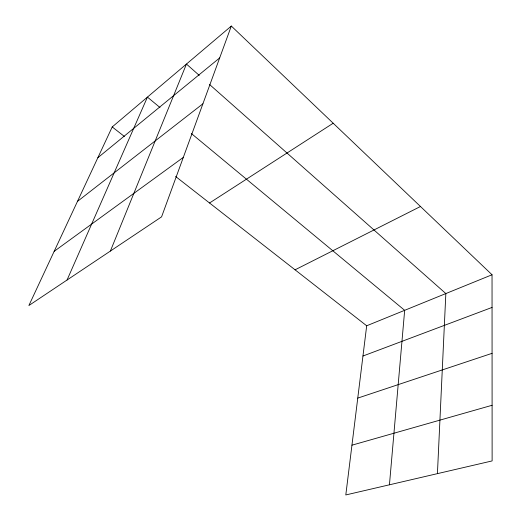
<?xml version="1.0" encoding="UTF-8"?>
<svg xmlns="http://www.w3.org/2000/svg" width="521" height="521" viewBox="0 0 521 521"><rect width="100%" height="100%" fill="white"/><g stroke="black" fill="none" stroke-linecap="round" stroke-linejoin="round"><path stroke-width="0.78" d="M437.425 473.641L445.839 293.564L209.611 84.545M389.441 484.804L404.667 310.327L191.298 133.474M175.603 176.476L366.686 325.781L345.801 494.95L492.124 460.922L492.039 274.762L231.324 26.05L112.217 126.942L28.876 305.534L161.582 216.853L231.324 26.05M110.374 251.076L186.453 64.057L199.25 75.382M67.053 280.024L147.436 97.114L159.967 107.502M97.85 157.733L219.686 57.903M77.479 201.386L202.91 103.79M54.164 251.35L183.32 157.388M209.54 202.988L333.193 123.223M295.062 269.819L420.48 206.498M366.686 325.781L492.039 274.762M362.948 356.025L492.052 307.429M357.758 398.109L492.071 353.329M351.942 445.181L492.098 405.279M112.217 126.942L124.382 136.45"/></g></svg>
